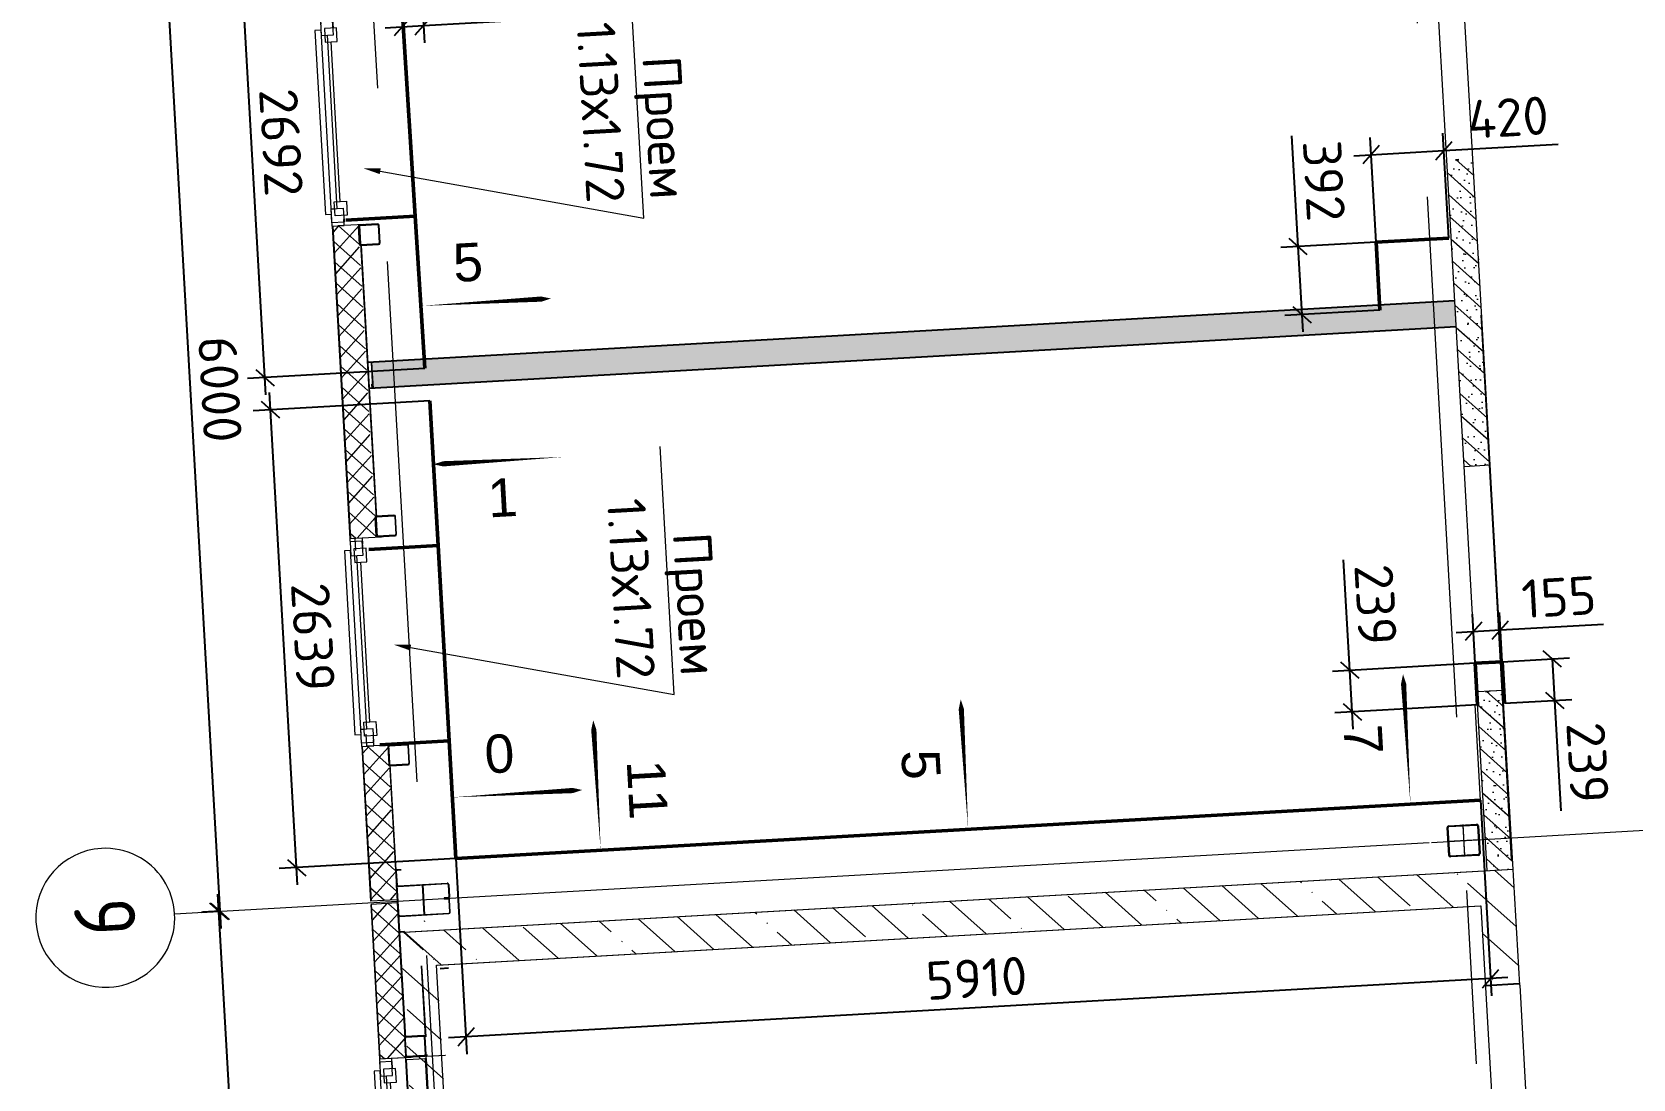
# Model space of a CAD drawing. Header units: metres. Extents: x 107714.6 to 107779.2, y 110780.1 to 110851.4.
# Drawn here: x 107716.78 to 107726, y 110803.53 to 110809.56 of the extents above; entities that cross this region are included whole.
import ezdxf
from ezdxf import colors
from ezdxf.entities.mleader import LeaderData, LeaderLine
from ezdxf.math import Vec2, Vec3

# ---------------------------------------------------------------- set-up
doc = ezdxf.new("R2010")
doc.units = ezdxf.units.M
doc.header["$PDMODE"] = 35
doc.header["$PDSIZE"] = 0.001
for name, pattern in [('_ШПТ__20_т__2_5__Линия сетки', [25, 20, -2.5, 0, -2.5]), ('CENTER', [50.8, 31.75, -6.35, 6.35, -6.35]), ('GOST2.303 5', [24, 20, -1.5, 1, -1.5]), ('XKITLINE03', [6, 3, -1, 1, -1]), ('невидимаяX2', [19.05, 12.7, -6.35])]:
    doc.linetypes.add(name, pattern=pattern)
for name, color, linetype in [('2023.11.08_В_ОТКЛОНЕНИЯ', 7, 'Continuous'), ('_1-1_ Внутренние стены', 7, 'Continuous'), ('размеры факт', 7, 'Continuous')]:
    doc.layers.add(name, color=color, linetype=linetype)
for name, color, linetype, lineweight in [('Other', 250, 'Continuous', 0), ('ГКЛ', 250, 'Continuous', 50), ('ГКЛ Откосы', 7, 'Continuous', 50), ('ОСИ', 251, 'CENTER', 18), ('панели', 7, 'Continuous', 9), ('Размерные', 45, 'Continuous', 15), ('Стены', 7, 'Continuous', 18), ('Стены разрез', 7, 'Continuous', 30)]:
    doc.layers.add(name, color=color, linetype=linetype, lineweight=lineweight)
doc.layers.add('Вспомогательные', color=6, linetype='Continuous', plot=False)
for name, color, linetype, lineweight, true_color in [('Каркас несущий', 7, 'Continuous', 18, 0x800040), ('Каркас_Импост', 7, 'Continuous', 9, 0x804000), ('Несущие колонны', 7, 'Continuous', 18, 0x800040), ('Окна', 7, 'Continuous', 9, 0x0080c0), ('Отлив', 7, 'Continuous', 9, 0x008080), ('Скрытые грани', 7, 'Continuous', 18, 0x800040)]:
    doc.layers.add(name, color=color, linetype=linetype, lineweight=lineweight, true_color=true_color)
doc.styles.add('AxeAndPointZ', font='arial.ttf')
doc.styles.add('GOST 2.304 type A', font='isocpeur.ttf')
doc.styles.add('GOST Common', font='GOST_Common.ttf', dxfattribs={"width": 0.9, "height": 350})
doc.styles.add('ISOCPEUR', font='isocpeur.ttf', dxfattribs={"height": 375})
doc.dimstyles.new('ISO-25', dxfattribs={"dimtxt": 0.22, "dimasz": 0.1, "dimexe": 0.1, "dimexo": 0, "dimgap": 0.06, "dimtad": 1, "dimdec": 0, "dimlfac": 1000, "dimtxsty": 'GOST 2.304 type A', "dimblk": 'OBLIQUE', "dimcen": 2.5, "dimdle": 0.1, "dimadec": 0, "dimazin": 0, "dimtfac": 1, "dimtdec": 0, "dimtmove": 0, "dimatfit": 3, "dimfxl": 1, "dimarcsym": 0})
pattern_1 = [(318.25305, (107716.7927, 110843.49656), (0.05659657, 0.06341789), []), (48.25305, (107716.7927, 110843.49656), (-0.06341789, 0.05659657), [])]

# ---------------------------------------------------------------- blocks, each defined once
blk = doc.blocks.new('102_Окно_1Створка_Ф_ГОСТ23166-99 - 1160х1750_1170_h-1445330-_О__L1_0_000_')
at = {"layer": 'Каркас_Импост', "color": 7, "lineweight": 18}
for p, q in [((-638.1, 475), (-638.1, 405)), ((-638.1, 475), (-603.1, 475)), ((-618.1, 475), (-538.1, 475)), ((-618.1, 405), (-618.1, 475)), ((-618.1, 475), (-538.1, 475)), ((-618.1, 405), (-618.1, 475)), ((-538.1, 475), (-538.1, 405)), ((-538.1, 475), (-538.1, 455)), ((541.9, 475), (461.9, 475)), ((461.9, 475), (461.9, 405)), ((461.9, 475), (461.9, 455)), ((541.9, 475), (461.9, 475)), ((561.9, 475), (526.9, 475)), ((541.9, 405), (541.9, 475)), ((541.9, 405), (541.9, 475)), ((561.9, 475), (561.9, 405)), ((-638.1, 405), (-603.1, 405)), ((-538.1, 405), (-618.1, 405)), ((-578.1, 405), (-618.1, 405)), ((-578.1, 385), (-578.1, 455)), ((-578.1, 455), (-498.1, 455)), ((-498.1, 385), (-578.1, 385)), ((-538.1, 440), (461.9, 440)), ((-498.1, 455), (-498.1, 385)), ((-498.1, 420), (421.9, 420)), ((421.9, 455), (421.9, 385)), ((501.9, 455), (421.9, 455)), ((421.9, 385), (501.9, 385)), ((461.9, 405), (541.9, 405)), ((501.9, 385), (501.9, 455)), ((541.9, 405), (501.9, 405)), ((561.9, 405), (526.9, 405))]:
    blk.add_line(p, q, dxfattribs=at)
at = {"layer": 'Отлив', "color": 7}
for p, q in [((491.9, 510), (-568.1, 510)), ((-568.1, 510), (-568.1, 475)), ((-568.1, 475), (491.9, 475)), ((491.9, 475), (491.9, 510))]:
    blk.add_line(p, q, dxfattribs=at)
blk = doc.blocks.new('243_КолоннаНесущая_Труба_ГОСТ 30245-2003 - 120x120x5-1251786-_О__L1_0_000_')
at = {"layer": 'Несущие колонны', "color": 7, "lineweight": 5}
for p, q in [((-60, 51), (-60, -51)), ((-55, -51), (-55, 51)), ((51, 60), (-51, 60)), ((-51, 55), (51, 55)), ((55, 51), (55, -51)), ((60, -51), (60, 51)), ((51, -55), (-51, -55)), ((-51, -60), (51, -60))]:
    blk.add_line(p, q, dxfattribs=at)
for centre, radius, start, end in [((-51, 51), 9, 90, 180), ((-51, 51), 4, 90, 180), ((51, 51), 9, 0, 90), ((51, 51), 4, 0, 90), ((-51, -51), 9, 180, 270), ((-51, -51), 4, 180, 270), ((51, -51), 9, 270, 360), ((51, -51), 4, 270, 0)]:
    blk.add_arc(centre, radius, start, end, dxfattribs=at)
blk = doc.blocks.new('243_КолоннаНесущая_Труба_ГОСТ 30245-2003 - 120x120x5-1170525-_О__L1_0_000_')
at = {"layer": 'Несущие колонны', "color": 7, "lineweight": 5}
for p, q in [((-60, 51), (-60, -51)), ((-55, -51), (-55, 51)), ((51, 60), (-51, 60)), ((-51, 55), (51, 55)), ((55, 51), (55, -51)), ((60, -51), (60, 51)), ((51, -55), (-51, -55)), ((-51, -60), (51, -60))]:
    blk.add_line(p, q, dxfattribs=at)
for centre, radius, start, end in [((-51, 51), 9, 90, 180), ((-51, 51), 4, 90, 180), ((51, 51), 9, 0, 90), ((51, 51), 4, 0, 90), ((-51, -51), 9, 180, 270), ((-51, -51), 4, 180, 270), ((51, -51), 9, 270, 360), ((51, -51), 4, 270, 0)]:
    blk.add_arc(centre, radius, start, end, dxfattribs=at)
blk = doc.blocks.new('253_Балка_Труба_ГОСТ 30245-2003 - 120x120x5-1251540-_О__L1_0_000_')
at = {"layer": 'Каркас несущий', "color": 7}
for p, q in [((622.3, 60), (-552.3, 60)), ((-552.3, 51), (-552.3, 60)), ((-552.3, -51), (-552.3, 51)), ((622.3, 60), (622.3, 51)), ((622.3, 51), (622.3, -51)), ((-552.3, -60), (-552.3, -51)), ((-552.3, -60), (622.3, -60)), ((622.3, -51), (622.3, -60))]:
    blk.add_line(p, q, dxfattribs=at)
at = {"layer": 'Скрытые грани', "color": 7}
for p, q in [((-552.3, 55), (622.3, 55)), ((-552.3, -55), (622.3, -55))]:
    blk.add_line(p, q, dxfattribs=at)
blk = doc.blocks.new('Ось сетки - Круг_Ø8 мм-6577-_О__L1_0_000_')
at = {"layer": 'ОСИ', "lineweight": 20}
for start, end in [(360, 180), (180, 360)]:
    blk.add_arc((0, 0), 4, start, end, dxfattribs=at)
blk = doc.blocks.new('к4')
at = {"color": 0, "linetype": 'Continuous', "lineweight": 5, "ltscale": 150}
for p, q in [((4150607.8, 536606.2), (4150607.8, 536766.2)), ((4150612.8, 536606.2), (4150612.8, 536766.2)), ((4150617.8, 536776.2), (4150777.8, 536776.2)), ((4150617.8, 536771.2), (4150777.8, 536771.2)), ((4150782.8, 536766.2), (4150782.8, 536606.2)), ((4150787.8, 536766.2), (4150787.8, 536606.2)), ((4150777.8, 536601.2), (4150617.8, 536601.2)), ((4150777.8, 536596.2), (4150617.8, 536596.2))]:
    blk.add_line(p, q, dxfattribs=at)
at = {"color": 0, "linetype": 'GOST2.303 5', "lineweight": 5, "ltscale": 150}
for p, q in [((4150697.8, 536778.2), (4150697.8, 536594.2)), ((4150605.8, 536686.2), (4150789.8, 536686.2))]:
    blk.add_line(p, q, dxfattribs=at)
at = {"color": 0, "linetype": 'Continuous', "lineweight": 5, "ltscale": 150}
for centre, radius, start, end in [((4150617.8, 536766.2), 10, 90, 180), ((4150617.8, 536766.2), 5, 90, 180), ((4150777.8, 536766.2), 10, 0, 90), ((4150777.8, 536766.2), 5, 0, 90), ((4150617.8, 536606.2), 10, 180, 270), ((4150617.8, 536606.2), 5, 180, 270), ((4150777.8, 536606.2), 5, 270, 0), ((4150777.8, 536606.2), 10, 270, 0)]:
    blk.add_arc(centre, radius, start, end, dxfattribs=at)
at = {"layer": 'Вспомогательные', "color": 0, "lineweight": 5, "ltscale": 10}
blk.add_line((4150612.8, 536686.2), (4150782.8, 536686.2), dxfattribs=at)
blk = doc.blocks.new('к3')
at = {"color": 0, "linetype": 'ByBlock', "lineweight": -2, "ltscale": 200}
for p, q in [((4147417.8, 542805.7), (4147417.8, 542828.2)), ((4147417.8, 542805.7), (4147420.8, 542805.7)), ((4147420.8, 542805.7), (4147420.8, 542828.2)), ((4147425.8, 542836.2), (4147504.8, 542836.2)), ((4147425.8, 542833.2), (4147504.8, 542833.2)), ((4147509.8, 542828.2), (4147509.8, 542544.2)), ((4147512.8, 542828.2), (4147512.8, 542544.2)), ((4147682.8, 542828.2), (4147682.8, 542544.2)), ((4147685.8, 542828.2), (4147685.8, 542544.2)), ((4147769.8, 542836.2), (4147690.8, 542836.2)), ((4147769.8, 542833.2), (4147690.8, 542833.2)), ((4147774.8, 542805.7), (4147774.8, 542828.2)), ((4147777.8, 542805.7), (4147774.8, 542805.7)), ((4147777.8, 542805.7), (4147777.8, 542828.2)), ((4147517.8, 542539.2), (4147588.8, 542539.2)), ((4147517.8, 542536.2), (4147588.8, 542536.2)), ((4147593.8, 542544.2), (4147593.8, 542566.7)), ((4147593.8, 542566.7), (4147596.8, 542566.7)), ((4147596.8, 542544.2), (4147596.8, 542566.7)), ((4147598.8, 542544.2), (4147598.8, 542566.7)), ((4147601.8, 542566.7), (4147598.8, 542566.7)), ((4147601.8, 542544.2), (4147601.8, 542566.7)), ((4147677.8, 542539.2), (4147606.8, 542539.2)), ((4147677.8, 542536.2), (4147606.8, 542536.2))]:
    blk.add_line(p, q, dxfattribs=at)
for centre, radius, start, end in [((4147425.8, 542828.2), 8, 90, 180), ((4147425.8, 542828.2), 5, 90, 180), ((4147504.8, 542828.2), 8, 0, 90), ((4147504.8, 542828.2), 5, 0, 90), ((4147690.8, 542828.2), 8, 90, 180), ((4147690.8, 542828.2), 5, 90, 180), ((4147769.8, 542828.2), 8, 0, 90), ((4147769.8, 542828.2), 5, 0, 90), ((4147517.8, 542544.2), 8, 180, 270), ((4147517.8, 542544.2), 5, 180, 270), ((4147588.8, 542544.2), 8, 270, 0), ((4147588.8, 542544.2), 5, 270, 0), ((4147606.8, 542544.2), 8, 180, 270), ((4147606.8, 542544.2), 5, 180, 270), ((4147677.8, 542544.2), 5, 270, 0), ((4147677.8, 542544.2), 8, 270, 0)]:
    blk.add_arc(centre, radius, start, end, dxfattribs=at)
at = {"layer": 'Вспомогательные', "color": 0, "ltscale": 10}
for p, q in [((4147690.3, 542836.2), (4147505.3, 542836.2)), ((4147682.8, 542686.2), (4147512.8, 542686.2))]:
    blk.add_line(p, q, dxfattribs=at)
blk = doc.blocks.new('_Oblique')
at = {"color": 0, "linetype": 'ByBlock', "lineweight": -2}
blk.add_line((-0.5, -0.5), (0.5, 0.5), dxfattribs=at)
blk = doc.blocks.new('*D67')
at = {"layer": 'Defpoints', "color": 0, "lineweight": 9, "transparency": 16777216}
for p in [(107725.1199, 110805.1336, 1.06), (107719.2194, 110804.7982, 1.06), (107719.2777, 110803.7717)]:
    blk.add_point(p, dxfattribs=at)
at = {"layer": 'ГКЛ', "color": 0, "lineweight": -2, "transparency": 16777216}
for p, q in [((107725.1199, 110805.1336), (107725.1839, 110804.0072)), ((107719.2194, 110804.7982), (107719.2834, 110803.6719)), ((107725.278, 110804.1127), (107719.1779, 110803.766))]:
    blk.add_line(p, q, dxfattribs=at)
at = {"layer": 'ГКЛ', "color": 0, "lineweight": -2, "transparency": 16777216, "xscale": 0.1, "yscale": 0.1, "zscale": 0.1}
for p, rotation in [((107725.1782, 110804.1071), 3.253049744874268), ((107719.2777, 110803.7717), 183.2530497448743)]:
    blk.add_blockref('_Oblique', p, dxfattribs=dict(at, rotation=rotation))
at = {"layer": 'ГКЛ', "color": 0, "lineweight": 9, "transparency": 16777216, "insert": (107722.2183, 110804.1091), "char_height": 0.22, "attachment_point": 5, "rotation": 3.25305, "style": 'GOST 2.304 type A'}
blk.add_mtext('5910', dxfattribs=at)
blk = doc.blocks.new('*D68')
at = {"layer": 'Defpoints', "color": 0, "lineweight": 9, "transparency": 16777216}
for p in [(107719.0696, 110807.433, 1.06), (107718.1522, 110807.3809), (107719.2194, 110804.7982, 1.06)]:
    blk.add_point(p, dxfattribs=at)
at = {"layer": 'ГКЛ', "color": 0, "lineweight": -2, "transparency": 16777216}
for p, q in [((107719.0696, 110807.433), (107718.0524, 110807.3752)), ((107718.3076, 110804.6463), (107718.1465, 110807.4807)), ((107719.2194, 110804.7982), (107718.2021, 110804.7404))]:
    blk.add_line(p, q, dxfattribs=at)
at = {"layer": 'ГКЛ', "color": 0, "lineweight": -2, "transparency": 16777216, "xscale": 0.1, "yscale": 0.1, "zscale": 0.1}
for p, rotation in [((107718.1522, 110807.3809), 93.25304974487426), ((107718.302, 110804.7461), 273.2530497448743)]:
    blk.add_blockref('_Oblique', p, dxfattribs=dict(at, rotation=rotation))
at = {"layer": 'ГКЛ', "color": 0, "lineweight": 9, "transparency": 16777216, "insert": (107718.3968, 110806.0731), "char_height": 0.22, "attachment_point": 5, "rotation": 273.25305, "style": 'GOST 2.304 type A'}
blk.add_mtext('2639', dxfattribs=at)
blk = doc.blocks.new('*D69')
at = {"layer": 'Defpoints', "color": 0, "lineweight": 9, "transparency": 16777216}
for p in [(107718.8705, 110810.3056, -0.002), (107717.9671, 110810.2543), (107719.0409, 110807.619, -0.002)]:
    blk.add_point(p, dxfattribs=at)
at = {"layer": 'ГКЛ', "color": 0, "lineweight": -2, "transparency": 16777216}
for p, q in [((107718.1256, 110807.4668), (107717.9615, 110810.3541)), ((107718.8705, 110810.3056), (107717.8673, 110810.2486)), ((107719.0409, 110807.619), (107718.0201, 110807.5609))]:
    blk.add_line(p, q, dxfattribs=at)
at = {"layer": 'ГКЛ', "color": 0, "lineweight": -2, "transparency": 16777216, "xscale": 0.1, "yscale": 0.1, "zscale": 0.1}
for p, rotation in [((107717.9671, 110810.2543), 93.25304974487426), ((107718.1199, 110807.5666), 273.2530497448743)]:
    blk.add_blockref('_Oblique', p, dxfattribs=dict(at, rotation=rotation))
at = {"layer": 'ГКЛ', "color": 0, "lineweight": 9, "transparency": 16777216, "insert": (107718.2132, 110808.9201), "char_height": 0.22, "attachment_point": 5, "rotation": 273.25305, "style": 'GOST 2.304 type A'}
blk.add_mtext('2692', dxfattribs=at)
blk = doc.blocks.new('*D70')
at = {"layer": 'Defpoints', "color": 0, "lineweight": 9, "transparency": 16777216}
for p in [(107718.8705, 110810.3056), (107718.9912, 110810.3133, -0.002), (107719.0322, 110809.5925)]:
    blk.add_point(p, dxfattribs=at)
at = {"layer": 'ГКЛ', "color": 0, "lineweight": -2, "transparency": 16777216}
for p, q in [((107718.8705, 110810.3056), (107718.9171, 110809.4858)), ((107718.9912, 110810.3133), (107719.0379, 110809.4927)), ((107719.0322, 110809.5925), (107719.5813, 110809.6238)), ((107718.8116, 110809.58), (107719.0322, 110809.5925))]:
    blk.add_line(p, q, dxfattribs=at)
at = {"layer": 'ГКЛ', "color": 0, "lineweight": -2, "transparency": 16777216, "xscale": 0.1, "yscale": 0.1, "zscale": 0.1}
for p, rotation in [((107718.9114, 110809.5857), 183.2530497448743), ((107719.0322, 110809.5925), 3.253049744874275)]:
    blk.add_blockref('_Oblique', p, dxfattribs=dict(at, rotation=rotation))
at = {"layer": 'ГКЛ', "color": 0, "lineweight": 9, "transparency": 16777216, "insert": (107719.347, 110809.7807), "char_height": 0.22, "attachment_point": 5, "rotation": 3.25305, "style": 'GOST 2.304 type A'}
blk.add_mtext('121', dxfattribs=at)
blk = doc.blocks.new('*D88')
at = {"layer": 'Defpoints', "color": 0, "lineweight": 9, "transparency": 16777216}
for p in [(107724.5187, 110808.3462, 1.211), (107724.0703, 110808.3207), (107724.541, 110807.9548, 1.211)]:
    blk.add_point(p, dxfattribs=at)
at = {"layer": 'ГКЛ', "color": 0, "lineweight": -2, "transparency": 16777216}
for p, q in [((107724.0703, 110808.3207), (107724.0341, 110808.9577)), ((107724.5187, 110808.3462), (107723.9704, 110808.315)), ((107724.0982, 110807.8295), (107724.0703, 110808.3207)), ((107724.541, 110807.9548), (107723.9927, 110807.9237))]:
    blk.add_line(p, q, dxfattribs=at)
at = {"layer": 'ГКЛ', "color": 0, "lineweight": -2, "transparency": 16777216, "xscale": 0.1, "yscale": 0.1, "zscale": 0.1}
for p, rotation in [((107724.0703, 110808.3207), 93.25304974487426), ((107724.0925, 110807.9293), 273.2530497448743)]:
    blk.add_blockref('_Oblique', p, dxfattribs=dict(at, rotation=rotation))
at = {"layer": 'ГКЛ', "color": 0, "lineweight": 9, "transparency": 16777216, "insert": (107724.219, 110808.6988), "char_height": 0.22, "attachment_point": 5, "rotation": 273.25305, "style": 'GOST 2.304 type A'}
blk.add_mtext('392', dxfattribs=at)
blk = doc.blocks.new('*D89')
at = {"layer": 'Defpoints', "color": 0, "lineweight": 9, "transparency": 16777216}
for p in [(107724.9095, 110808.873), (107724.5187, 110808.3462, 1.211), (107724.938, 110808.37, 1.211)]:
    blk.add_point(p, dxfattribs=at)
at = {"layer": 'ГКЛ', "color": 0, "lineweight": -2, "transparency": 16777216}
for p, q in [((107724.938, 110808.37), (107724.9038, 110808.9728)), ((107724.5187, 110808.3462), (107724.4845, 110808.949)), ((107724.9095, 110808.873), (107725.5684, 110808.9105)), ((107724.3903, 110808.8435), (107724.9095, 110808.873))]:
    blk.add_line(p, q, dxfattribs=at)
at = {"layer": 'ГКЛ', "color": 0, "lineweight": -2, "transparency": 16777216, "xscale": 0.1, "yscale": 0.1, "zscale": 0.1}
for p, rotation in [((107724.4901, 110808.8492), 183.2530497448743), ((107724.9095, 110808.873), 3.253049744874275)]:
    blk.add_blockref('_Oblique', p, dxfattribs=dict(at, rotation=rotation))
at = {"layer": 'ГКЛ', "color": 0, "lineweight": 9, "transparency": 16777216, "insert": (107725.2792, 110809.0643), "char_height": 0.22, "attachment_point": 5, "rotation": 3.25305, "style": 'GOST 2.304 type A'}
blk.add_mtext('420', dxfattribs=at)
blk = doc.blocks.new('*D90')
at = {"layer": 'Defpoints', "color": 0, "lineweight": 9, "transparency": 16777216}
for p in [(107717.8548, 110804.494), (107717.8548, 110804.494), (107718.1953, 110798.5037)]:
    blk.add_point(p, dxfattribs=at)
at = {"layer": 'ГКЛ', "color": 0, "lineweight": -2, "transparency": 16777216}
for p, q in [((107718.201, 110798.4038), (107717.8491, 110804.5938)), ((107717.8548, 110804.494), (107717.755, 110804.4883)), ((107718.1953, 110798.5037), (107718.0955, 110798.498))]:
    blk.add_line(p, q, dxfattribs=at)
at = {"layer": 'ГКЛ', "color": 0, "lineweight": -2, "transparency": 16777216, "xscale": 0.1, "yscale": 0.1, "zscale": 0.1}
for p, rotation in [((107717.8548, 110804.494), 93.25304974487426), ((107718.1953, 110798.5037), 273.2530497448743)]:
    blk.add_blockref('_Oblique', p, dxfattribs=dict(at, rotation=rotation))
at = {"layer": 'ГКЛ', "color": 0, "lineweight": 9, "transparency": 16777216, "insert": (107718.1948, 110801.5085), "char_height": 0.22, "attachment_point": 5, "rotation": 273.25305, "style": 'GOST 2.304 type A'}
blk.add_mtext('6000', dxfattribs=at)
blk = doc.blocks.new('*D91')
at = {"layer": 'Defpoints', "color": 0, "lineweight": 9, "transparency": 16777216}
for p in [(107717.5143, 110810.4843), (107717.5214, 110810.4847), (107717.8618, 110804.4944)]:
    blk.add_point(p, dxfattribs=at)
at = {"layer": 'ГКЛ', "color": 0, "lineweight": -2, "transparency": 16777216}
for p, q in [((107717.8675, 110804.3945), (107717.5157, 110810.5846)), ((107717.5143, 110810.4843), (107717.6212, 110810.4904)), ((107717.8618, 110804.4944), (107717.762, 110804.4887))]:
    blk.add_line(p, q, dxfattribs=at)
at = {"layer": 'ГКЛ', "color": 0, "lineweight": -2, "transparency": 16777216, "xscale": 0.1, "yscale": 0.1, "zscale": 0.1}
for p, rotation in [((107717.5214, 110810.4847), 93.25304974487426), ((107717.8618, 110804.4944), 273.2530497448743)]:
    blk.add_blockref('_Oblique', p, dxfattribs=dict(at, rotation=rotation))
at = {"layer": 'ГКЛ', "color": 0, "lineweight": 9, "transparency": 16777216, "insert": (107717.8613, 110807.4992), "char_height": 0.22, "attachment_point": 5, "rotation": 273.25305, "style": 'GOST 2.304 type A'}
blk.add_mtext('6000', dxfattribs=at)
blk = doc.blocks.new('*D143')
at = {"layer": 'Defpoints', "color": 0, "lineweight": 9, "transparency": 16777216}
for p in [(107725.2454, 110805.9309, -0.039), (107725.5332, 110805.9473), (107725.259, 110805.6923, -0.039)]:
    blk.add_point(p, dxfattribs=at)
at = {"layer": 'ГКЛ', "color": 0, "lineweight": -2, "transparency": 16777216}
for p, q in [((107725.2454, 110805.9309), (107725.633, 110805.953)), ((107725.5332, 110805.9473), (107725.5524, 110805.6088)), ((107725.259, 110805.6923), (107725.6466, 110805.7143)), ((107725.5467, 110805.7087), (107725.5829, 110805.0717))]:
    blk.add_line(p, q, dxfattribs=at)
at = {"layer": 'ГКЛ', "color": 0, "lineweight": -2, "transparency": 16777216, "xscale": 0.1, "yscale": 0.1, "zscale": 0.1}
for p, rotation in [((107725.5332, 110805.9473), 93.25304974542452), ((107725.5467, 110805.7087), 273.2530497454246)]:
    blk.add_blockref('_Oblique', p, dxfattribs=dict(at, rotation=rotation))
at = {"layer": 'ГКЛ', "color": 0, "lineweight": 9, "transparency": 16777216, "insert": (107725.7374, 110805.3499), "char_height": 0.22, "attachment_point": 5, "rotation": 273.25305, "style": 'GOST 2.304 type A'}
blk.add_mtext('239', dxfattribs=at)
blk = doc.blocks.new('*D144')
at = {"layer": 'Defpoints', "color": 0, "lineweight": 9, "transparency": 16777216}
for p in [(107724.3679, 110805.8812), (107725.0904, 110805.9222, -0.039), (107725.1039, 110805.6836, -0.039)]:
    blk.add_point(p, dxfattribs=at)
at = {"layer": 'ГКЛ', "color": 0, "lineweight": -2, "transparency": 16777216}
for p, q in [((107724.3679, 110805.8812), (107724.3317, 110806.5181)), ((107725.0904, 110805.9222), (107724.2681, 110805.8755)), ((107724.3871, 110805.5427), (107724.3679, 110805.8812)), ((107725.1039, 110805.6836), (107724.2816, 110805.6369))]:
    blk.add_line(p, q, dxfattribs=at)
at = {"layer": 'ГКЛ', "color": 0, "lineweight": -2, "transparency": 16777216, "xscale": 0.1, "yscale": 0.1, "zscale": 0.1}
for p, rotation in [((107724.3679, 110805.8812), 93.25304974542452), ((107724.3815, 110805.6425), 273.2530497454246)]:
    blk.add_blockref('_Oblique', p, dxfattribs=dict(at, rotation=rotation))
at = {"layer": 'ГКЛ', "color": 0, "lineweight": 9, "transparency": 16777216, "insert": (107724.5167, 110806.2592), "char_height": 0.22, "attachment_point": 5, "rotation": 273.25305, "style": 'GOST 2.304 type A'}
blk.add_mtext('239', dxfattribs=at)
blk = doc.blocks.new('*D145')
at = {"layer": 'Defpoints', "color": 0, "lineweight": 9, "transparency": 16777216}
for p in [(107725.235, 110806.1141), (107725.2454, 110805.9309, -0.039), (107725.0904, 110805.9221)]:
    blk.add_point(p, dxfattribs=at)
at = {"layer": 'ГКЛ', "color": 0, "lineweight": -2, "transparency": 16777216}
for p, q in [((107725.0904, 110805.9221), (107725.0743, 110806.2051)), ((107725.2454, 110805.9309), (107725.2293, 110806.214)), ((107724.9801, 110806.0996), (107725.235, 110806.1141)), ((107725.235, 110806.1141), (107725.8281, 110806.1478))]:
    blk.add_line(p, q, dxfattribs=at)
at = {"layer": 'ГКЛ', "color": 0, "lineweight": -2, "transparency": 16777216, "xscale": 0.1, "yscale": 0.1, "zscale": 0.1}
for p, rotation in [((107725.08, 110806.1053), 183.2530497454245), ((107725.235, 110806.1141), 3.253049745424537)]:
    blk.add_blockref('_Oblique', p, dxfattribs=dict(at, rotation=rotation))
at = {"layer": 'ГКЛ', "color": 0, "lineweight": 9, "transparency": 16777216, "insert": (107725.5718, 110806.3035), "char_height": 0.22, "attachment_point": 5, "rotation": 3.25305, "style": 'GOST 2.304 type A'}
blk.add_mtext('155', dxfattribs=at)

msp = doc.modelspace()

# ---------------------------------------------------------------- hatches: boundary and pattern name
at = {"layer": '_1-1_ Внутренние стены', "linetype": 'Continuous', "lineweight": 0, "true_color": 0x000000}
h = msp.add_hatch(dxfattribs=at)
h.set_pattern_fill('ГАЗОБЕТОН_0004', color=18, scale=0.001, angle=-86.74695, style=0, pattern_type=2)
h.set_pattern_definition([(318.25305, (107716.86515, 110765.15773), (0.05992578, 0.06714835), []), (3.25305, (107716.92508, 110765.224875), (-0.00459642, 0.08086948), [0, -0.054, 0, -0.081]), (68.25305, (107716.99223, 110765.16495), (0.07523517, -0.03001115), [0, -0.0396, 0, -0.0684])])
h.paths.add_polyline_path([(107725.0756, 110808.8257), (107724.9258, 110808.8172), (107725.026, 110807.055), (107725.1757, 110807.0636)])
h = msp.add_hatch(dxfattribs=at)
h.set_pattern_fill('ГАЗОБЕТОН_0004', color=18, scale=0.001, angle=-86.74695, style=0, pattern_type=2)
h.set_pattern_definition([(318.25305, (107713.79315, 110764.171815), (0.05992578, 0.06714835), []), (3.25305, (107713.853075, 110764.23896), (-0.00459642, 0.08086948), [0, -0.054, 0, -0.081]), (68.25305, (107713.92022, 110764.17904), (0.07523517, -0.03001115), [0, -0.0396, 0, -0.0684])])
h.paths.add_polyline_path([(107718.7308, 110807.6538), (107724.9758, 110808.0087), (107724.9843, 110807.859), (107718.7394, 110807.504)])
h = msp.add_hatch(dxfattribs=at)
h.set_pattern_fill('ГАЗОБЕТОН_0004', color=18, scale=0.001, angle=-86.74695, style=0, pattern_type=2)
h.set_pattern_definition([(318.25305, (107717.03908, 110762.09767), (0.05992578, 0.06714835), []), (3.25305, (107717.099005, 110762.164814), (-0.00459642, 0.08086948), [0, -0.054, 0, -0.081]), (68.25305, (107717.16615, 110762.10489), (0.07523517, -0.03001115), [0, -0.0396, 0, -0.0684])])
h.paths.add_polyline_path([(107725.2495, 110805.7656), (107725.0997, 110805.7571), (107725.1582, 110804.7288), (107725.3079, 110804.7373)])
at = {"layer": 'панели', "lineweight": 9}
h = msp.add_hatch(dxfattribs=at)
h.set_pattern_fill('FP_5', color=256, scale=0.001, angle=-86.74695, style=0, pattern_type=2)
h.set_pattern_definition(pattern_1)
h.paths.add_polyline_path([(107718.6822, 110805.4425), (107718.7327, 110804.5539), (107718.8784, 110804.5622), (107718.8279, 110805.4507), (107718.7598, 110805.4469)], flags=0)
h.paths.add_polyline_path([(107718.5721, 110807.3793), (107718.6141, 110806.6405), (107718.7598, 110806.6488), (107718.6577, 110808.4459), (107718.5119, 110808.4376), (107718.5603, 110807.5857)], flags=0)
h.paths.add_polyline_path([(107718.4438, 110809.6357), (107718.5896, 110809.644), (107718.5391, 110810.5325), (107718.3933, 110810.5243), (107718.443, 110809.6501)], flags=0)
h = msp.add_hatch(dxfattribs=at)
h.set_pattern_fill('FP_3', color=256, scale=0.001, angle=-86.74695, style=0, pattern_type=2)
h.set_pattern_definition([(318.25305, (107716.6578, 110846.39858), (0.2114048, 0.2368845), []), (318.25305, (107716.67055, 110846.17444), (0.2114048, 0.2368845), [0.396875, -0.079375, 0.003353, -0.076022])])
h.paths.add_polyline_path([(107718.9325, 110804.1746), (107725.1225, 110804.5264), (107725.1486, 110804.0672), (107725.3425, 110804.0782), (107725.3079, 110804.7373), (107718.9212, 110804.3743)])
h = msp.add_hatch(dxfattribs=at)
h.set_pattern_fill('FP_5', color=256, scale=0.001, angle=-86.74695, style=0, pattern_type=2)
h.set_pattern_definition(pattern_1)
h.paths.add_polyline_path([(107719.0924, 110798.2244), (107719.2382, 110798.2327), (107718.9982, 110802.4556), (107718.8524, 110802.4473), (107719.0883, 110798.2962)])
h.paths.add_polyline_path([(107718.7833, 110803.6635), (107718.7843, 110803.6454), (107718.9301, 110803.6536), (107718.8796, 110804.5422), (107718.7338, 110804.5339), (107718.7598, 110804.0763)])
h = msp.add_hatch(dxfattribs=at)
h.set_pattern_fill('FP_3', color=256, scale=0.001, angle=-86.74695, style=0, pattern_type=2)
h.set_pattern_definition([(318.25305, (107716.8017, 110843.49707), (0.2114048, 0.2368845), []), (318.25305, (107716.81443, 110843.27293), (0.2114048, 0.2368845), [0.396875, -0.079375, 0.003353, -0.076022])])
h.paths.add_polyline_path([(107719.2216, 110798.7179), (107719.2375, 110798.4377), (107719.4372, 110798.449), (107719.0999, 110804.3845), (107718.9002, 110804.3731)])

# ---------------------------------------------------------------- linework, layer by layer
for points in [[(107724.9757, 110808.82), (107724.9957, 110808.8212)], [(107724.9718, 110808.0085), (107718.7109, 110807.6527)], [(107724.9803, 110807.8587), (107718.7194, 110807.5029)], [(107718.7394, 110807.504), (107718.7379, 110807.529)], [(107725.1497, 110805.76), (107725.1696, 110805.7611)], [(107719.1294, 110804.1658), (107719.1773, 110804.1685)], [(107725.1486, 110804.0672), (107725.3425, 110804.0782)]]:
    msp.add_lwpolyline(points)
at = {"layer": '2023.11.08_В_ОТКЛОНЕНИЯ'}
for points, elevation in [([(107719.0181, 110807.9791, 0, 0, 0), (107719.7669, 110808.0217, 0, 0.16, 0), (107719.4673, 110808.0046, 0.03, 0.03, 0), (107719.0181, 110807.9791, 0, 0, 0)], -0.002), ([(107719.8392, 110807.1095, 0, 0, 0), (107719.0904, 110807.0669, 0, 0.16, 0), (107719.39, 110807.084, 0.03, 0.03, 0), (107719.8392, 110807.1095, 0, 0, 0)], 1.06), ([(107724.7169, 110805.1107, 0, 0, 0), (107724.6743, 110805.8595, 0, 0.16, 0), (107724.6914, 110805.56, 0.03, 0.03, 0), (107724.7169, 110805.1107, 0, 0, 0)], 1.06), ([(107722.1696, 110804.9659, 0, 0, 0), (107722.1271, 110805.7147, 0, 0.16, 0), (107722.1441, 110805.4152, 0.03, 0.03, 0), (107722.1696, 110804.9659, 0, 0, 0)], 1.06), ([(107720.0533, 110804.8456, 0, 0, 0), (107720.0107, 110805.5944, 0, 0.16, 0), (107720.0278, 110805.2949, 0.03, 0.03, 0), (107720.0533, 110804.8456, 0, 0, 0)], 1.06), ([(107719.1994, 110805.1502, 0, 0, 0), (107719.9482, 110805.1927, 0, 0.16, 0), (107719.6487, 110805.1757, 0.03, 0.03, 0), (107719.1994, 110805.1502, 0, 0, 0)], 1.06)]:
    msp.add_lwpolyline(points, format="xyseb", dxfattribs=dict(at, elevation=elevation))
at = {"layer": 'Other', "linetype": 'XKITLINE03', "lineweight": 15}
for p, q in [((107722.7697, 110844.5498), (107725.4628, 110797.1672)), ((107716.7812, 110844.1758), (107719.477, 110796.7466))]:
    msp.add_line(p, q, dxfattribs=at)
at = {"layer": 'ГКЛ', "lineweight": 50}
for points, elevation in [([(107719.0408, 110807.62), (107718.9853, 110808.4962), (107718.9138, 110809.623), (107718.8705, 110810.3056), (107718.9912, 110810.3133), (107718.9671, 110810.6945)], -0.002), ([(107724.541, 110807.9548), (107724.5187, 110808.3462), (107724.938, 110808.37)], 1.211), ([(107725.1199, 110805.1336), (107719.2194, 110804.7982), (107719.1809, 110805.4762), (107719.117, 110806.5993), (107719.0696, 110807.433)], 1.06), ([(107725.259, 110805.6923), (107725.2454, 110805.9309)], -0.039), ([(107725.1039, 110805.6836), (107725.0904, 110805.9222)], -0.039)]:
    msp.add_lwpolyline(points, dxfattribs=dict(at, elevation=elevation))
at = {"layer": 'ГКЛ', "lineweight": 9}
for points, elevation in [([(107725.2994, 110804.7939), (107725.1235, 110807.9267)], -0.039), ([(107725.1199, 110805.1336), (107725.0887, 110805.6827)], 1.06)]:
    msp.add_lwpolyline(points, dxfattribs=dict(at, elevation=elevation))
at = {"layer": 'ГКЛ', "lineweight": 50}
msp.add_lwpolyline([(107725.2454, 110805.9309), (107725.0904, 110805.9221)], dxfattribs=at)
at = {"layer": 'ГКЛ', "lineweight": 9}
msp.add_lwpolyline([(107719.2627, 110801.469), (107719.1083, 110804.1846)], dxfattribs=at)
at = {"layer": 'ГКЛ Откосы'}
for points, elevation in [([(107718.9853, 110808.4962), (107718.5859, 110808.4735)], -0.002), ([(107719.117, 110806.5993), (107718.7177, 110806.5766)], 1.06), ([(107719.1809, 110805.4762), (107718.7815, 110805.4535)], 1.06)]:
    msp.add_lwpolyline(points, dxfattribs=dict(at, elevation=elevation))
at = {"layer": 'ОСИ', "linetype": '_ШПТ__20_т__2_5__Линия сетки'}
for p, q in [((107724.838, 110804.8909), (107731.9396, 110805.2945)), ((107717.5999, 110804.4795), (107724.8255, 110804.8902))]:
    msp.add_line(p, q, dxfattribs=at)
at = {"layer": 'панели'}
for p, q in [((107718.5099, 110808.4375), (107718.6121, 110806.6404)), ((107718.6896, 110808.4477), (107718.5399, 110808.4392)), ((107718.7645, 110806.7605), (107718.6755, 110808.3267)), ((107718.7338, 110807.654), (107718.7423, 110807.5042)), ((107718.642, 110806.6421), (107718.7918, 110806.6506)), ((107725.2524, 110805.7658), (107725.1026, 110805.7573)), ((107725.2524, 110805.7658), (107725.1725, 110805.7613)), ((107718.6802, 110805.4423), (107718.7307, 110804.5538)), ((107718.8599, 110805.4526), (107718.7101, 110805.444)), ((107718.8854, 110804.5626), (107718.8412, 110805.3403)), ((107718.9212, 110804.3743), (107725.3108, 110804.7375)), ((107718.7307, 110804.5538), (107718.8804, 110804.5623)), ((107718.8816, 110804.5423), (107718.7318, 110804.5338)), ((107718.7318, 110804.5338), (107718.7823, 110803.6452)), ((107718.9308, 110803.7649), (107718.8866, 110804.5426)), ((107719.1112, 110804.1848), (107725.1225, 110804.5264)), ((107719.0224, 110804.1797), (107719.0456, 110803.7714)), ((107718.8123, 110803.6469), (107718.962, 110803.6555)), ((107719.0514, 110803.6696), (107719.0519, 110803.6606)), ((107719.0519, 110803.6606), (107719.1607, 110803.6668))]:
    msp.add_line(p, q, dxfattribs=at)
at = {"layer": 'панели', "lineweight": 9}
for p, q in [((107718.6141, 110806.6405), (107718.5119, 110808.4376)), ((107718.7688, 110806.6493), (107718.667, 110808.4409)), ((107718.7327, 110804.5539), (107718.6822, 110805.4425)), ((107718.8834, 110804.5625), (107718.8329, 110805.451)), ((107718.7843, 110803.6454), (107718.7338, 110804.5339)), ((107718.9351, 110803.6539), (107718.8846, 110804.5425))]:
    msp.add_line(p, q, dxfattribs=at)
at = {"layer": 'панели'}
msp.add_lwpolyline([(107725.1225, 110804.5264), (107725.2769, 110801.8108)], dxfattribs=at)
at = {"layer": 'Стены', "linetype": 'невидимаяX2'}
for points in [[(107724.9258, 110808.8172), (107724.8685, 110809.8256)], [(107725.0756, 110808.8257), (107725.0183, 110809.8341)], [(107725.0997, 110805.7571), (107725.026, 110807.055)], [(107725.2495, 110805.7656), (107725.1757, 110807.0636)], [(107725.346, 110804.0684), (107725.4197, 110802.7705)]]:
    msp.add_lwpolyline(points, dxfattribs=at)
at = {"layer": 'Стены', "lineweight": 18}
for points in [[(107725.026, 110807.055), (107724.9258, 110808.8172)], [(107725.1757, 110807.0636), (107725.0756, 110808.8257)], [(107725.1582, 110804.7288), (107725.0997, 110805.7571)], [(107725.346, 110804.0684), (107725.2495, 110805.7656)]]:
    msp.add_lwpolyline(points, dxfattribs=at)
at = {"layer": 'Стены'}
for points in [[(107718.507, 110808.4373), (107718.5031, 110808.5072)], [(107718.6431, 110806.5721), (107718.6391, 110806.6419)], [(107718.7072, 110805.4439), (107718.7032, 110805.5138)], [(107718.9292, 110803.6536), (107718.9973, 110802.4555)], [(107719.1171, 110802.4623), (107719.049, 110803.6604)]]:
    msp.add_lwpolyline(points, dxfattribs=at)
at = {"layer": 'Стены разрез', "lineweight": 5}
for p, q in [((107725.1757, 110807.0636), (107725.0756, 110808.8257)), ((107718.507, 110808.4373), (107718.6092, 110806.6402)), ((107718.7308, 110807.6538), (107718.7394, 110807.504)), ((107725.026, 110807.055), (107725.1757, 110807.0636)), ((107718.6773, 110805.4422), (107718.7278, 110804.5536)), ((107718.9183, 110804.3741), (107725.3079, 110804.7373)), ((107718.7289, 110804.5336), (107718.7794, 110803.6451)), ((107718.9279, 110803.7647), (107718.8837, 110804.5424)), ((107719.1083, 110804.1846), (107725.1196, 110804.5263)), ((107719.0399, 110804.4366), (107719.0349, 110804.4364)), ((107719.0195, 110804.1796), (107719.0427, 110803.7712)), ((107718.8094, 110803.6468), (107718.9591, 110803.6553)), ((107719.0485, 110803.6694), (107719.049, 110803.6604)), ((107719.049, 110803.6604), (107719.1578, 110803.6666))]:
    msp.add_line(p, q, dxfattribs=at)

# ---------------------------------------------------------------- block references
at = {"layer": 'Каркас несущий', "color": 7, "xscale": 0.001, "yscale": 0.001, "zscale": 0.001, "rotation": 93.25791807366866}
msp.add_blockref('253_Балка_Труба_ГОСТ 30245-2003 - 120x120x5-1251540-_О__L1_0_000_', (107719.0251, 110803.023), dxfattribs=at)
at = {"layer": 'Несущие колонны', "color": 7, "xscale": 0.0009999999999999998, "yscale": 0.0009999999999999998, "zscale": 0.0009999999999999998, "rotation": 273.2530497448619}
for name, p in [('243_КолоннаНесущая_Труба_ГОСТ 30245-2003 - 120x120x5-1251786-_О__L1_0_000_', (107718.7201, 110808.3894)), ('243_КолоннаНесущая_Труба_ГОСТ 30245-2003 - 120x120x5-1251786-_О__L1_0_000_', (107718.8154, 110806.7123)), ('243_КолоннаНесущая_Труба_ГОСТ 30245-2003 - 120x120x5-1251786-_О__L1_0_000_', (107718.8903, 110805.3942)), ('243_КолоннаНесущая_Труба_ГОСТ 30245-2003 - 120x120x5-1170525-_О__L1_0_000_', (107718.9857, 110803.7169))]:
    msp.add_blockref(name, p, dxfattribs=at)
at = {"layer": 'Окна', "color": 7, "xscale": 0.0009999999999999998, "yscale": 0.0009999999999999998, "zscale": 0.0009999999999999998, "rotation": 93.25304974486188}
for p in [(107718.945, 110809.1014), (107719.1153, 110806.1062), (107719.2855, 110803.111)]:
    msp.add_blockref('102_Окно_1Створка_Ф_ГОСТ23166-99 - 1160х1750_1170_h-1445330-_О__L1_0_000_', p, dxfattribs=at)
at = {"layer": 'ОСИ', "lineweight": 20, "xscale": 0.09999999999999992, "yscale": 0.09999999999999992, "zscale": 0.09999999999999992, "rotation": 273.2530497448619}
msp.add_blockref('Ось сетки - Круг_Ø8 мм-6577-_О__L1_0_000_', (107717.2006, 110804.4568), dxfattribs=at)
at = {"layer": 'Размерные', "color": 0, "xscale": 0.0009999999999999998, "yscale": 0.0009999999999999998, "zscale": 0.0009999999999999998}
for name, p, rotation in [('к4', (106953.6665, 114918.4562), 273.2530497448619), ('к3', (108496.2039, 106694.4416), 93.25304974486188)]:
    msp.add_blockref(name, p, dxfattribs=dict(at, rotation=rotation))

# ---------------------------------------------------------------- texts
at = {"layer": '2023.11.08_В_ОТКЛОНЕНИЯ', "style": 'AxeAndPointZ'}
for s, p in [('5', (107719.2099, 110808.1163, -0.002)), ('1', (107719.4095, 110806.7613, 1.06)), ('0', (107719.3912, 110805.2874, 1.06))]:
    msp.add_text(s, height=0.22, rotation=3.25305, dxfattribs=at).set_placement(p)
at = {"layer": '2023.11.08_В_ОТКЛОНЕНИЯ', "char_height": 0.22, "attachment_point": 1, "rotation": 273.25305, "style": 'AxeAndPointZ'}
for s, insert in [('7', (107724.5508, 110805.575, 1.09)), ('5', (107722.0036, 110805.4302, 1.09)), ('11', (107720.4227, 110805.3716, 1.09))]:
    msp.add_mtext(s, dxfattribs=dict(at, insert=insert))
at = {"layer": 'ОСИ', "insert": (107717.3664, 110804.5802), "char_height": 0.35, "width": 0.274177, "attachment_point": 1, "rotation": 273.25305, "style": 'GOST Common'}
msp.add_mtext('\\fGOST Common|b0|i0|c204|p34|;\\W.9;9', dxfattribs=at)

# ---------------------------------------------------------------- dimensions: what is measured, and where the dimension line sits
at = {"layer": 'ГКЛ', "lineweight": 9}
dim = msp.add_linear_dim(base=(107717.5214, 110810.4847), p1=(107717.8618, 110804.4944), p2=(107717.5143, 110810.4843), angle=273.25305, dimstyle='ISO-25', override={"dimtmove": 1}, dxfattribs=at)
dim.commit()
dim.dimension.update_dxf_attribs({"geometry": '*D91', "text_midpoint": (107717.8613, 110807.4992)})
for base, p1, p2, angle, picture, middle in [((107717.9671, 110810.2543), (107719.0409, 110807.619, -0.002), (107718.8705, 110810.3056, -0.002), 273.25305, '*D69', (107718.2132, 110808.9201)), ((107719.0322, 110809.5925), (107718.8705, 110810.3056), (107718.9912, 110810.3133, -0.002), 3.25305, '*D70', (107719.347, 110809.7807)), ((107724.9095, 110808.873), (107724.5187, 110808.3462, 1.211), (107724.938, 110808.37, 1.211), 3.25305, '*D89', (107725.2792, 110809.0643)), ((107724.0703, 110808.3207), (107724.541, 110807.9548, 1.211), (107724.5187, 110808.3462, 1.211), 273.25305, '*D88', (107724.219, 110808.6988)), ((107718.1522, 110807.3809), (107719.2194, 110804.7982, 1.06), (107719.0696, 110807.433, 1.06), 273.25305, '*D68', (107718.3968, 110806.0731)), ((107724.3679, 110805.8812), (107725.1039, 110805.6836, -0.039), (107725.0904, 110805.9222, -0.039), 273.25305, '*D144', (107724.5167, 110806.2592)), ((107725.235, 110806.1141), (107725.0904, 110805.9221), (107725.2454, 110805.9309, -0.039), 3.25305, '*D145', (107725.5718, 110806.3035)), ((107719.2777, 110803.7717), (107725.1199, 110805.1336, 1.06), (107719.2194, 110804.7982, 1.06), 3.25305, '*D67', (107722.2183, 110804.1091)), ((107717.8548, 110804.494), (107718.1953, 110798.5037), (107717.8548, 110804.494), 273.25305, '*D90', (107718.1948, 110801.5085))]:
    dim = msp.add_linear_dim(base=base, p1=p1, p2=p2, angle=angle, dimstyle='ISO-25', dxfattribs=at)
    dim.commit()
    dim.dimension.update_dxf_attribs({"geometry": picture, "text_midpoint": middle})
dim = msp.add_linear_dim(base=(107725.5332, 110805.9473), p1=(107725.259, 110805.6923, -0.039), p2=(107725.2454, 110805.9309, -0.039), angle=273.25305, dimstyle='ISO-25', dxfattribs=at)
dim.commit()
dim.dimension.update_dxf_attribs({"geometry": '*D143', "text_midpoint": (107725.5677, 110805.3403), "dimtype": 160})

# ---------------------------------------------------------------- leaders
at = {"layer": 'размеры факт'}
ml = msp.add_multileader_mtext('Standard', dxfattribs=at)
ml.set_content('Проем\\P1.13х1.72', color=256, style='ISOCPEUR')
ml.set_leader_properties(lineweight=5)
ml.build(insert=Vec2(0, 0))
ml.multileader.update_dxf_attribs({"has_dogleg": 0, "text_left_attachment_type": 6, "text_right_attachment_type": 6, "arrow_head_size": 0.1})
ctx = ml.context
ctx.base_point, ctx.char_height, ctx.arrow_head_size, ctx.landing_gap_size, ctx.plane_origin, ctx.plane_x_axis, ctx.plane_y_axis = Vec3(107719.8891, 110815.7266), 0.22, 0.1, 0.1, Vec3(107720.2992, 110814.2485), Vec3(0.056746, -0.998389), Vec3(0.998389, 0.056746)
ctx.left_attachment, ctx.right_attachment, ctx.text_align_type = 6, 6, 2
notes = []
notes.append((ctx, [(1, (1, 1, 0), (107720.4131, 110806.5074), (-0.056746, 0.998389), 8, [(0, [(107718.3429, 110814.7817)], 0, [])])]))
ctx.mtext.insert, ctx.mtext.text_direction, ctx.mtext.alignment, ctx.mtext.flow_direction = Vec3(107720.2171, 110814.6094), Vec3(0.056746, -0.998389), 3, 5
ml = msp.add_multileader_mtext('Standard', dxfattribs=at)
ml.set_content('Проем\\P1.13х1.72', color=256, style='ISOCPEUR')
ml.set_leader_properties(lineweight=5)
ml.build(insert=Vec2(0, 0))
ml.multileader.update_dxf_attribs({"has_dogleg": 0, "text_left_attachment_type": 6, "text_right_attachment_type": 6, "arrow_head_size": 0.1})
ctx = ml.context
ctx.base_point, ctx.char_height, ctx.arrow_head_size, ctx.landing_gap_size, ctx.plane_origin, ctx.plane_x_axis, ctx.plane_y_axis = Vec3(107720.0589, 110812.9491), 0.22, 0.1, 0.1, Vec3(107720.469, 110811.4711), Vec3(0.056746, -0.998389), Vec3(0.998389, 0.056746)
ctx.left_attachment, ctx.right_attachment, ctx.text_align_type = 6, 6, 2
notes.append((ctx, [(1, (1, 1, 0), (107720.5829, 110803.73), (-0.056746, 0.998389), 8, [(0, [(107718.5127, 110812.0042)], 0, [])])]))
ctx.mtext.insert, ctx.mtext.text_direction, ctx.mtext.alignment, ctx.mtext.flow_direction = Vec3(107720.3869, 110811.8319), Vec3(0.056746, -0.998389), 3, 5
ml = msp.add_multileader_mtext('Standard', dxfattribs=at)
ml.set_content('Проем\\P1.13х1.72', color=256, style='ISOCPEUR')
ml.set_leader_properties(lineweight=5)
ml.build(insert=Vec2(0, 0))
ml.multileader.update_dxf_attribs({"has_dogleg": 0, "text_left_attachment_type": 6, "text_right_attachment_type": 6, "arrow_head_size": 0.1})
ctx = ml.context
ctx.base_point, ctx.char_height, ctx.arrow_head_size, ctx.landing_gap_size, ctx.plane_origin, ctx.plane_x_axis, ctx.plane_y_axis = Vec3(107720.2316, 110809.7165), 0.22, 0.1, 0.1, Vec3(107720.6416, 110808.2385), Vec3(0.056746, -0.998389), Vec3(0.998389, 0.056746)
ctx.left_attachment, ctx.right_attachment, ctx.text_align_type = 6, 6, 2
notes.append((ctx, [(1, (1, 1, 0), (107720.7556, 110800.4974), (-0.056746, 0.998389), 8, [(0, [(107718.6853, 110808.7716)], 0, [])])]))
ctx.mtext.insert, ctx.mtext.text_direction, ctx.mtext.alignment, ctx.mtext.flow_direction = Vec3(107720.5595, 110808.5993), Vec3(0.056746, -0.998389), 3, 5
ml = msp.add_multileader_mtext('Standard', dxfattribs=at)
ml.set_content('Проем\\P1.13х1.72', color=256, style='ISOCPEUR')
ml.set_leader_properties(lineweight=5)
ml.build(insert=Vec2(0, 0))
ml.multileader.update_dxf_attribs({"has_dogleg": 0, "text_left_attachment_type": 6, "text_right_attachment_type": 6, "arrow_head_size": 0.1})
ctx = ml.context
ctx.base_point, ctx.char_height, ctx.arrow_head_size, ctx.landing_gap_size, ctx.plane_origin, ctx.plane_x_axis, ctx.plane_y_axis = Vec3(107720.4067, 110806.9744), 0.22, 0.1, 0.1, Vec3(107720.8167, 110805.4964), Vec3(0.056746, -0.998389), Vec3(0.998389, 0.056746)
ctx.left_attachment, ctx.right_attachment, ctx.text_align_type = 6, 6, 2
notes.append((ctx, [(1, (1, 1, 0), (107720.9307, 110797.7553), (-0.056746, 0.998389), 8, [(0, [(107718.8604, 110806.0295)], 0, [])])]))
ctx.mtext.insert, ctx.mtext.text_direction, ctx.mtext.alignment, ctx.mtext.flow_direction = Vec3(107720.7346, 110805.8572), Vec3(0.056746, -0.998389), 3, 5
for ctx, leaders in notes:
    for number, flags, end, landing, length, lines in leaders:
        leader = LeaderData()
        leader.index, (leader.has_last_leader_line, leader.has_dogleg_vector, leader.attachment_direction) = number, flags
        leader.last_leader_point, leader.dogleg_vector, leader.dogleg_length = Vec3(end), Vec3(landing), length
        for number, points, colour, breaks in lines:
            line = LeaderLine()
            line.index, line.vertices, line.color, line.breaks = number, Vec3.list(points), colors.encode_raw_color(colour), breaks
            leader.lines.append(line)
        ctx.leaders.append(leader)

doc.saveas('drawing.dxf')
